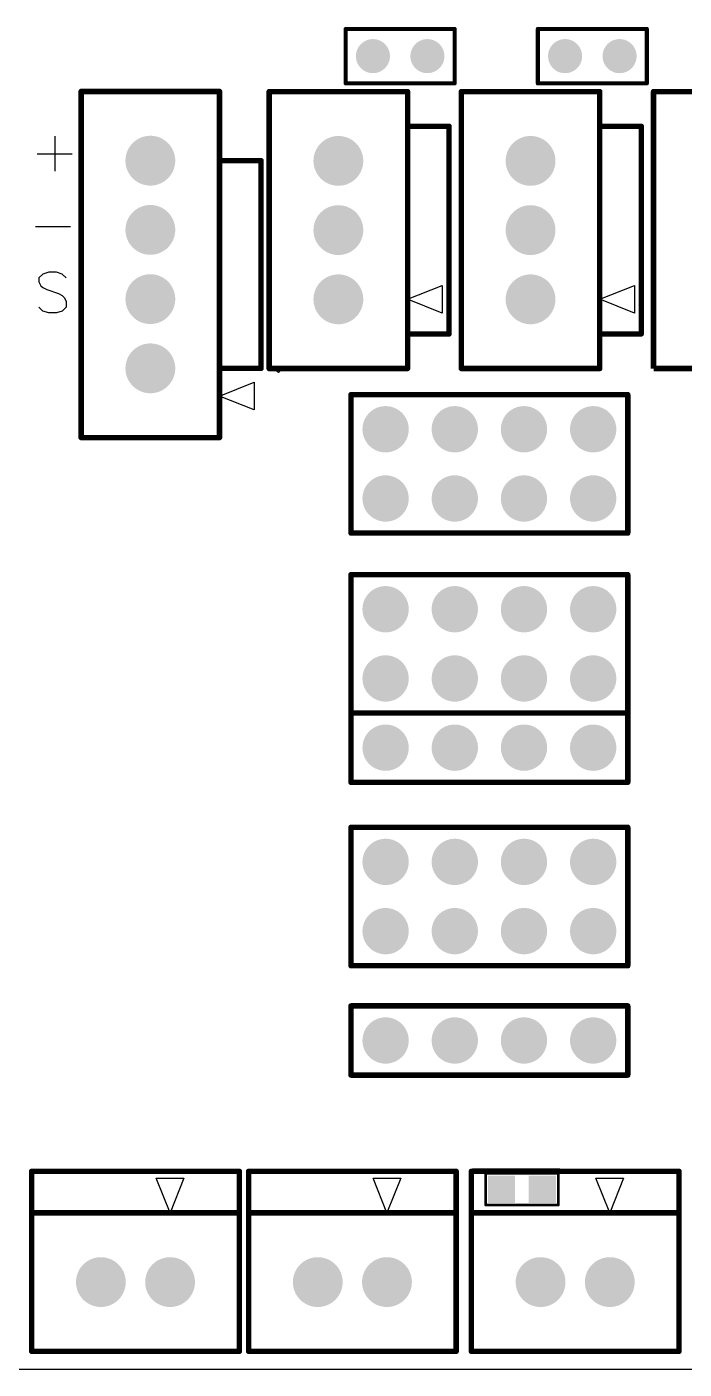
# Model space of a CAD drawing. Header units: millimetres. Extents: x 237 to 370, y 258 to 386.
# Drawn here: x 308.23 to 332.36, y 275.76 to 325.01 of the extents above; entities that cross this region are included whole.
import ezdxf

# ---------------------------------------------------------------- set-up
doc = ezdxf.new("R2010")
doc.units = ezdxf.units.MM
for name, color, linetype in [('KeepOutLayer', 6, 'Continuous'), ('TopOverlay', 2, 'Continuous'), ('TopPaste', 8, 'Continuous'), ('TopSolder', 216, 'Continuous')]:
    doc.layers.add(name, color=color, linetype=linetype)

msp = doc.modelspace()

# ---------------------------------------------------------------- linework, layer by layer
at = {"layer": 'KeepOutLayer'}
for p, q in [((257.594, 275.761), (330.365, 275.761)), ((330.365, 275.761), (363.365, 275.761))]:
    msp.add_line(p, q, dxfattribs=at)
at = {"layer": 'TopOverlay'}
for p, q in [((309.255, 321), (309.255, 319.715)), ((308.613, 320.357), (309.898, 320.357)), ((308.546, 317.683), (309.832, 317.683)), ((308.816, 315.944), (308.673, 315.801)), ((308.673, 315.801), (308.673, 315.658)), ((309.031, 316.015), (308.816, 315.944)), ((309.316, 316.015), (309.031, 316.015)), ((309.53, 315.944), (309.316, 316.015)), ((309.673, 315.801), (309.53, 315.944)), ((308.673, 315.658), (308.745, 315.515)), ((308.745, 315.515), (308.816, 315.444)), ((308.816, 315.444), (308.959, 315.372)), ((308.959, 315.372), (309.388, 315.23)), ((309.388, 315.23), (309.53, 315.158)), ((322.205, 315.016), (323.475, 315.524)), ((323.475, 315.524), (323.475, 314.508)), ((329.26, 315.016), (330.53, 315.524)), ((330.53, 315.524), (330.53, 314.508)), ((308.816, 314.587), (308.673, 314.73)), ((309.53, 315.158), (309.602, 315.087)), ((309.673, 314.73), (309.53, 314.587)), ((309.602, 315.087), (309.673, 314.944)), ((309.673, 314.944), (309.673, 314.73)), ((323.475, 314.508), (322.205, 315.016)), ((330.53, 314.508), (329.26, 315.016)), ((309.031, 314.515), (308.816, 314.587)), ((309.316, 314.515), (309.031, 314.515)), ((309.53, 314.587), (309.316, 314.515)), ((315.303, 311.467), (316.573, 311.975)), ((316.573, 311.975), (316.573, 310.959)), ((316.573, 310.959), (315.303, 311.467)), ((313.487, 281.495), (312.979, 282.765)), ((312.979, 282.765), (313.995, 282.765)), ((313.995, 282.765), (313.487, 281.495)), ((321.45, 281.495), (320.942, 282.765)), ((320.942, 282.765), (321.958, 282.765)), ((321.958, 282.765), (321.45, 281.495)), ((329.628, 281.495), (329.12, 282.765)), ((329.12, 282.765), (330.136, 282.765)), ((330.136, 282.765), (329.628, 281.495))]:
    msp.add_line(p, q, dxfattribs=at)
for points, const_width in [([(319.933, 322.939), (319.933, 324.939)], 0.15), ([(320.01, 324.939), (323.931, 324.939)], 0.15), ([(323.933, 322.939), (323.933, 324.939)], 0.15), ([(326.988, 322.939), (326.988, 324.939)], 0.15), ([(327.064, 324.939), (330.985, 324.939)], 0.15), ([(330.988, 322.939), (330.988, 324.939)], 0.15), ([(310.223, 322.643), (315.303, 322.643)], 0.2), ([(310.223, 309.943), (310.223, 322.643)], 0.2), ([(315.303, 309.943), (315.303, 322.643)], 0.2), ([(317.125, 322.636), (322.205, 322.636)], 0.2), ([(317.125, 312.476), (317.125, 322.636)], 0.2), ([(320.01, 322.939), (323.931, 322.939)], 0.15), ([(322.205, 312.476), (322.205, 322.636)], 0.2), ([(324.18, 312.476), (324.18, 322.636)], 0.2), ([(324.18, 322.636), (329.26, 322.636)], 0.2), ([(327.064, 322.939), (330.985, 322.939)], 0.15), ([(329.26, 312.476), (329.26, 322.636)], 0.2), ([(331.234, 322.636), (336.314, 322.636)], 0.2), ([(331.234, 312.476), (331.234, 322.636)], 0.2), ([(322.205, 321.366), (323.729, 321.366)], 0.2), ([(323.729, 317.556), (323.729, 321.366)], 0.2), ([(329.26, 321.366), (330.784, 321.366)], 0.2), ([(330.784, 317.556), (330.784, 321.366)], 0.2), ([(315.303, 320.103), (316.827, 320.103)], 0.2), ([(316.827, 312.483), (316.827, 320.103)], 0.2), ([(323.729, 313.746), (323.729, 317.556)], 0.2), ([(330.784, 313.746), (330.784, 317.556)], 0.2), ([(322.205, 313.746), (323.729, 313.746)], 0.2), ([(329.26, 313.746), (330.784, 313.746)], 0.2), ([(315.303, 312.483), (316.827, 312.483)], 0.2), ([(317.125, 312.476), (322.205, 312.476)], 0.2), ([(324.18, 312.476), (329.26, 312.476)], 0.2), ([(331.234, 312.476), (336.314, 312.476)], 0.2), ([(320.129, 311.518), (330.289, 311.518)], 0.2), ([(320.129, 308.978), (320.129, 311.518)], 0.2), ([(330.289, 308.978), (330.289, 311.518)], 0.2), ([(310.223, 309.943), (315.303, 309.943)], 0.2), ([(320.129, 306.438), (320.129, 308.978)], 0.2), ([(330.289, 306.438), (330.289, 308.978)], 0.2), ([(320.129, 306.438), (330.289, 306.438)], 0.2), ([(320.129, 304.914), (330.289, 304.914)], 0.2), ([(320.129, 302.374), (320.129, 304.914)], 0.2), ([(330.289, 302.374), (330.289, 304.914)], 0.2), ([(320.129, 299.834), (320.129, 302.374)], 0.2), ([(330.289, 299.834), (330.289, 302.374)], 0.2), ([(320.129, 299.834), (330.289, 299.834)], 0.2), ([(320.129, 297.294), (320.129, 299.834)], 0.2), ([(320.129, 299.834), (330.289, 299.834)], 0.2), ([(330.289, 297.294), (330.289, 299.834)], 0.2), ([(320.129, 297.294), (330.289, 297.294)], 0.2), ([(320.129, 293.103), (320.129, 295.643)], 0.2), ([(320.129, 295.643), (330.289, 295.643)], 0.2), ([(330.289, 293.103), (330.289, 295.643)], 0.2), ([(320.129, 290.563), (320.129, 293.103)], 0.2), ([(330.289, 290.563), (330.289, 293.103)], 0.2), ([(320.129, 290.563), (330.289, 290.563)], 0.2), ([(320.129, 289.09), (330.289, 289.09)], 0.2), ([(320.129, 286.55), (320.129, 289.09)], 0.2), ([(330.289, 286.55), (330.289, 289.09)], 0.2), ([(320.129, 286.55), (330.289, 286.55)], 0.2), ([(308.407, 281.495), (308.407, 283.019)], 0.2), ([(308.407, 283.019), (310.947, 283.019)], 0.2), ([(310.947, 283.019), (316.027, 283.019)], 0.2), ([(316.027, 281.495), (316.027, 283.019)], 0.2), ([(316.37, 281.495), (316.37, 283.019)], 0.2), ([(316.37, 283.019), (318.91, 283.019)], 0.2), ([(318.91, 283.019), (323.99, 283.019)], 0.2), ([(323.99, 281.495), (323.99, 283.019)], 0.2), ([(324.548, 283.019), (327.088, 283.019)], 0.2), ([(324.548, 281.495), (324.548, 283.019)], 0.2), ([(324.614, 283.084), (327.739, 283.084)], 0.1), ([(325.07, 281.784), (325.07, 282.943)], 0.1), ([(325.07, 282.943), (327.737, 282.943)], 0.1), ([(327.088, 283.019), (332.168, 283.019)], 0.2), ([(327.737, 281.784), (327.737, 282.943)], 0.1), ([(332.168, 281.495), (332.168, 283.019)], 0.2), ([(325.07, 281.784), (326.848, 281.784)], 0.1), ([(326.853, 281.784), (327.737, 281.784)], 0.1), ([(308.407, 281.495), (316.027, 281.495)], 0.2), ([(308.407, 276.415), (308.407, 281.495)], 0.2), ([(316.027, 276.415), (316.027, 281.495)], 0.2), ([(316.37, 281.495), (323.99, 281.495)], 0.2), ([(316.37, 276.415), (316.37, 281.495)], 0.2), ([(323.99, 276.415), (323.99, 281.495)], 0.2), ([(324.548, 276.415), (324.548, 281.495)], 0.2), ([(324.548, 281.495), (332.168, 281.495)], 0.2), ([(332.168, 276.415), (332.168, 281.495)], 0.2), ([(308.407, 276.415), (316.027, 276.415)], 0.2), ([(316.37, 276.415), (323.99, 276.415)], 0.2), ([(324.548, 276.415), (332.168, 276.415)], 0.2)]:
    msp.add_lwpolyline(points, dxfattribs=dict(at, const_width=const_width))
for points, const_width in [([(319.896, 324.939, 1), (319.971, 324.939, 1)], 0.075), ([(319.972, 324.939, 1), (320.047, 324.939, 1)], 0.075), ([(323.893, 324.939, 1), (323.968, 324.939, 1)], 0.075), ([(323.896, 324.939, 1), (323.971, 324.939, 1)], 0.075), ([(326.95, 324.939, 1), (327.025, 324.939, 1)], 0.075), ([(327.027, 324.939, 1), (327.102, 324.939, 1)], 0.075), ([(330.948, 324.939, 1), (331.023, 324.939, 1)], 0.075), ([(330.95, 324.939, 1), (331.025, 324.939, 1)], 0.075), ([(310.223, 322.693, 1), (310.223, 322.593, 1)], 0.1), ([(310.223, 322.693, 1), (310.223, 322.593, 1)], 0.1), ([(315.303, 322.693, 1), (315.303, 322.593, 1)], 0.1), ([(315.303, 322.693, 1), (315.303, 322.593, 1)], 0.1), ([(317.125, 322.686, 1), (317.125, 322.586, 1)], 0.1), ([(317.125, 322.686, 1), (317.125, 322.586, 1)], 0.1), ([(319.896, 322.939, 1), (319.971, 322.939, 1)], 0.075), ([(319.972, 322.939, 1), (320.047, 322.939, 1)], 0.075), ([(322.205, 322.686, 1), (322.205, 322.586, 1)], 0.1), ([(322.205, 322.686, 1), (322.205, 322.586, 1)], 0.1), ([(323.893, 322.939, 1), (323.968, 322.939, 1)], 0.075), ([(323.896, 322.939, 1), (323.971, 322.939, 1)], 0.075), ([(324.18, 322.686, 1), (324.18, 322.586, 1)], 0.1), ([(324.18, 322.686, 1), (324.18, 322.586, 1)], 0.1), ([(326.95, 322.939, 1), (327.025, 322.939, 1)], 0.075), ([(327.027, 322.939, 1), (327.102, 322.939, 1)], 0.075), ([(329.26, 322.686, 1), (329.26, 322.586, 1)], 0.1), ([(329.26, 322.686, 1), (329.26, 322.586, 1)], 0.1), ([(330.948, 322.939, 1), (331.023, 322.939, 1)], 0.075), ([(330.95, 322.939, 1), (331.025, 322.939, 1)], 0.075), ([(331.234, 322.686, 1), (331.234, 322.586, 1)], 0.1), ([(331.234, 322.686, 1), (331.234, 322.586, 1)], 0.1), ([(322.205, 321.416, 1), (322.205, 321.316, 1)], 0.1), ([(323.729, 321.416, 1), (323.729, 321.316, 1)], 0.1), ([(323.729, 321.416, 1), (323.729, 321.316, 1)], 0.1), ([(329.26, 321.416, 1), (329.26, 321.316, 1)], 0.1), ([(330.784, 321.416, 1), (330.784, 321.316, 1)], 0.1), ([(330.784, 321.416, 1), (330.784, 321.316, 1)], 0.1), ([(315.303, 320.153, 1), (315.303, 320.053, 1)], 0.1), ([(316.827, 320.153, 1), (316.827, 320.053, 1)], 0.1), ([(316.827, 320.153, 1), (316.827, 320.053, 1)], 0.1), ([(323.729, 317.606, 1), (323.729, 317.506, 1)], 0.1), ([(323.729, 317.606, 1), (323.729, 317.506, 1)], 0.1), ([(330.784, 317.606, 1), (330.784, 317.506, 1)], 0.1), ([(330.784, 317.606, 1), (330.784, 317.506, 1)], 0.1), ([(322.205, 313.796, 1), (322.205, 313.696, 1)], 0.1), ([(323.729, 313.796, 1), (323.729, 313.696, 1)], 0.1), ([(323.729, 313.796, 1), (323.729, 313.696, 1)], 0.1), ([(329.26, 313.796, 1), (329.26, 313.696, 1)], 0.1), ([(330.784, 313.796, 1), (330.784, 313.696, 1)], 0.1), ([(330.784, 313.796, 1), (330.784, 313.696, 1)], 0.1), ([(315.303, 312.533, 1), (315.303, 312.433, 1)], 0.1), ([(316.827, 312.533, 1), (316.827, 312.433, 1)], 0.1), ([(316.827, 312.533, 1), (316.827, 312.433, 1)], 0.1), ([(317.125, 312.526, 1), (317.125, 312.426, 1)], 0.1), ([(317.125, 312.526, 1), (317.125, 312.426, 1)], 0.1), ([(322.205, 312.526, 1), (322.205, 312.426, 1)], 0.1), ([(322.205, 312.526, 1), (322.205, 312.426, 1)], 0.1), ([(324.18, 312.526, 1), (324.18, 312.426, 1)], 0.1), ([(324.18, 312.526, 1), (324.18, 312.426, 1)], 0.1), ([(329.26, 312.526, 1), (329.26, 312.426, 1)], 0.1), ([(329.26, 312.526, 1), (329.26, 312.426, 1)], 0.1), ([(320.179, 311.518, 1), (320.079, 311.518, 1)], 0.1), ([(320.179, 311.518, 1), (320.079, 311.518, 1)], 0.1), ([(330.339, 311.518, 1), (330.239, 311.518, 1)], 0.1), ([(330.339, 311.518, 1), (330.239, 311.518, 1)], 0.1), ([(310.223, 309.993, 1), (310.223, 309.893, 1)], 0.1), ([(310.223, 309.993, 1), (310.223, 309.893, 1)], 0.1), ([(315.303, 309.993, 1), (315.303, 309.893, 1)], 0.1), ([(315.303, 309.993, 1), (315.303, 309.893, 1)], 0.1), ([(320.179, 308.978, 1), (320.079, 308.978, 1)], 0.1), ([(320.179, 308.978, 1), (320.079, 308.978, 1)], 0.1), ([(330.339, 308.978, 1), (330.239, 308.978, 1)], 0.1), ([(330.339, 308.978, 1), (330.239, 308.978, 1)], 0.1), ([(320.179, 306.438, 1), (320.079, 306.438, 1)], 0.1), ([(320.179, 306.438, 1), (320.079, 306.438, 1)], 0.1), ([(330.339, 306.438, 1), (330.239, 306.438, 1)], 0.1), ([(330.339, 306.438, 1), (330.239, 306.438, 1)], 0.1), ([(320.179, 304.914, 1), (320.079, 304.914, 1)], 0.1), ([(320.179, 304.914, 1), (320.079, 304.914, 1)], 0.1), ([(330.339, 304.914, 1), (330.239, 304.914, 1)], 0.1), ([(330.339, 304.914, 1), (330.239, 304.914, 1)], 0.1), ([(320.179, 302.374, 1), (320.079, 302.374, 1)], 0.1), ([(320.179, 302.374, 1), (320.079, 302.374, 1)], 0.1), ([(330.339, 302.374, 1), (330.239, 302.374, 1)], 0.1), ([(330.339, 302.374, 1), (330.239, 302.374, 1)], 0.1), ([(320.179, 299.834, 1), (320.079, 299.834, 1)], 0.1), ([(320.179, 299.834, 1), (320.079, 299.834, 1)], 0.1), ([(320.179, 299.834, 1), (320.079, 299.834, 1)], 0.1), ([(320.179, 299.834, 1), (320.079, 299.834, 1)], 0.1), ([(330.339, 299.834, 1), (330.239, 299.834, 1)], 0.1), ([(330.339, 299.834, 1), (330.239, 299.834, 1)], 0.1), ([(330.339, 299.834, 1), (330.239, 299.834, 1)], 0.1), ([(330.339, 299.834, 1), (330.239, 299.834, 1)], 0.1), ([(320.179, 297.294, 1), (320.079, 297.294, 1)], 0.1), ([(320.179, 297.294, 1), (320.079, 297.294, 1)], 0.1), ([(330.339, 297.294, 1), (330.239, 297.294, 1)], 0.1), ([(330.339, 297.294, 1), (330.239, 297.294, 1)], 0.1), ([(320.079, 295.643, 1), (320.179, 295.643, 1)], 0.1), ([(320.079, 295.643, 1), (320.179, 295.643, 1)], 0.1), ([(330.239, 295.643, 1), (330.339, 295.643, 1)], 0.1), ([(330.239, 295.643, 1), (330.339, 295.643, 1)], 0.1), ([(320.079, 293.103, 1), (320.179, 293.103, 1)], 0.1), ([(320.079, 293.103, 1), (320.179, 293.103, 1)], 0.1), ([(330.239, 293.103, 1), (330.339, 293.103, 1)], 0.1), ([(330.239, 293.103, 1), (330.339, 293.103, 1)], 0.1), ([(320.079, 290.563, 1), (320.179, 290.563, 1)], 0.1), ([(320.079, 290.563, 1), (320.179, 290.563, 1)], 0.1), ([(330.239, 290.563, 1), (330.339, 290.563, 1)], 0.1), ([(330.239, 290.563, 1), (330.339, 290.563, 1)], 0.1), ([(320.179, 289.09, 1), (320.079, 289.09, 1)], 0.1), ([(320.179, 289.09, 1), (320.079, 289.09, 1)], 0.1), ([(330.339, 289.09, 1), (330.239, 289.09, 1)], 0.1), ([(330.339, 289.09, 1), (330.239, 289.09, 1)], 0.1), ([(320.179, 286.55, 1), (320.079, 286.55, 1)], 0.1), ([(320.179, 286.55, 1), (320.079, 286.55, 1)], 0.1), ([(330.339, 286.55, 1), (330.239, 286.55, 1)], 0.1), ([(330.339, 286.55, 1), (330.239, 286.55, 1)], 0.1), ([(308.357, 283.019, 1), (308.457, 283.019, 1)], 0.1), ([(308.357, 283.019, 1), (308.457, 283.019, 1)], 0.1), ([(310.897, 283.019, 1), (310.997, 283.019, 1)], 0.1), ([(310.897, 283.019, 1), (310.997, 283.019, 1)], 0.1), ([(315.977, 283.019, 1), (316.077, 283.019, 1)], 0.1), ([(315.977, 283.019, 1), (316.077, 283.019, 1)], 0.1), ([(316.32, 283.019, 1), (316.42, 283.019, 1)], 0.1), ([(316.32, 283.019, 1), (316.42, 283.019, 1)], 0.1), ([(318.86, 283.019, 1), (318.96, 283.019, 1)], 0.1), ([(318.86, 283.019, 1), (318.96, 283.019, 1)], 0.1), ([(323.94, 283.019, 1), (324.04, 283.019, 1)], 0.1), ([(323.94, 283.019, 1), (324.04, 283.019, 1)], 0.1), ([(324.498, 283.019, 1), (324.598, 283.019, 1)], 0.1), ([(324.498, 283.019, 1), (324.598, 283.019, 1)], 0.1), ([(324.589, 283.084, 1), (324.639, 283.084, 1)], 0.05), ([(324.589, 283.084, 1), (324.639, 283.084, 1)], 0.05), ([(325.095, 282.943, 1), (325.045, 282.943, 1)], 0.05), ([(325.095, 282.943, 1), (325.045, 282.943, 1)], 0.05), ([(327.038, 283.019, 1), (327.138, 283.019, 1)], 0.1), ([(327.038, 283.019, 1), (327.138, 283.019, 1)], 0.1), ([(327.762, 282.943, 1), (327.712, 282.943, 1)], 0.05), ([(327.762, 282.943, 1), (327.712, 282.943, 1)], 0.05), ([(327.714, 283.084, 1), (327.764, 283.084, 1)], 0.05), ([(327.739, 283.084, 1), (327.789, 283.084, 1)], 0.05), ([(332.118, 283.019, 1), (332.218, 283.019, 1)], 0.1), ([(332.118, 283.019, 1), (332.218, 283.019, 1)], 0.1), ([(325.095, 281.784, 1), (325.045, 281.784, 1)], 0.05), ([(325.095, 281.784, 1), (325.045, 281.784, 1)], 0.05), ([(326.873, 281.784, 1), (326.823, 281.784, 1)], 0.05), ([(326.878, 281.784, 1), (326.828, 281.784, 1)], 0.05), ([(327.762, 281.784, 1), (327.712, 281.784, 1)], 0.05), ([(327.762, 281.784, 1), (327.712, 281.784, 1)], 0.05), ([(308.357, 281.495, 1), (308.457, 281.495, 1)], 0.1), ([(308.357, 281.495, 1), (308.457, 281.495, 1)], 0.1), ([(308.357, 281.495, 1), (308.457, 281.495, 1)], 0.1), ([(315.977, 281.495, 1), (316.077, 281.495, 1)], 0.1), ([(315.977, 281.495, 1), (316.077, 281.495, 1)], 0.1), ([(315.977, 281.495, 1), (316.077, 281.495, 1)], 0.1), ([(316.32, 281.495, 1), (316.42, 281.495, 1)], 0.1), ([(316.32, 281.495, 1), (316.42, 281.495, 1)], 0.1), ([(316.32, 281.495, 1), (316.42, 281.495, 1)], 0.1), ([(323.94, 281.495, 1), (324.04, 281.495, 1)], 0.1), ([(323.94, 281.495, 1), (324.04, 281.495, 1)], 0.1), ([(323.94, 281.495, 1), (324.04, 281.495, 1)], 0.1), ([(324.498, 281.495, 1), (324.598, 281.495, 1)], 0.1), ([(324.498, 281.495, 1), (324.598, 281.495, 1)], 0.1), ([(324.498, 281.495, 1), (324.598, 281.495, 1)], 0.1), ([(332.118, 281.495, 1), (332.218, 281.495, 1)], 0.1), ([(332.118, 281.495, 1), (332.218, 281.495, 1)], 0.1), ([(332.118, 281.495, 1), (332.218, 281.495, 1)], 0.1), ([(308.357, 276.415, 1), (308.457, 276.415, 1)], 0.1), ([(308.357, 276.415, 1), (308.457, 276.415, 1)], 0.1), ([(315.977, 276.415, 1), (316.077, 276.415, 1)], 0.1), ([(315.977, 276.415, 1), (316.077, 276.415, 1)], 0.1), ([(316.32, 276.415, 1), (316.42, 276.415, 1)], 0.1), ([(316.32, 276.415, 1), (316.42, 276.415, 1)], 0.1), ([(323.94, 276.415, 1), (324.04, 276.415, 1)], 0.1), ([(323.94, 276.415, 1), (324.04, 276.415, 1)], 0.1), ([(324.498, 276.415, 1), (324.598, 276.415, 1)], 0.1), ([(324.498, 276.415, 1), (324.598, 276.415, 1)], 0.1), ([(332.118, 276.415, 1), (332.218, 276.415, 1)], 0.1), ([(332.118, 276.415, 1), (332.218, 276.415, 1)], 0.1)]:
    msp.add_lwpolyline(points, format="xyb", close=True, dxfattribs=dict(at, const_width=const_width))
for start, end in [(0, 180), (0, 180), (180, 0), (180, 0)]:
    msp.add_arc((317.462, 312.407), 0.0635, start, end, dxfattribs=at)
at = {"layer": 'TopPaste'}
for points in [[(326.053, 282.759), (325.253, 282.759), (326.053, 281.959), (325.253, 281.959)], [(327.553, 282.759), (326.753, 282.759), (327.553, 281.959), (326.753, 281.959)]]:
    msp.add_solid(points, dxfattribs=at)
at = {"layer": 'TopSolder'}
for points, const_width in [([(320.621, 323.939, 1), (321.246, 323.939, 1)], 0.625), ([(322.621, 323.939, 1), (323.246, 323.939, 1)], 0.625), ([(327.675, 323.939, 1), (328.301, 323.939, 1)], 0.625), ([(329.675, 323.939, 1), (330.301, 323.939, 1)], 0.625), ([(312.763, 320.561, 1), (312.763, 319.646, 1)], 0.914), ([(319.665, 320.553, 1), (319.665, 319.638, 1)], 0.914), ([(326.72, 320.553, 1), (326.72, 319.638, 1)], 0.914), ([(312.763, 318.021, 1), (312.763, 317.106, 1)], 0.914), ([(319.665, 318.013, 1), (319.665, 317.098, 1)], 0.914), ([(326.72, 318.013, 1), (326.72, 317.098, 1)], 0.914), ([(312.763, 315.481, 1), (312.763, 314.566, 1)], 0.914), ([(319.665, 315.473, 1), (319.665, 314.558, 1)], 0.914), ([(326.72, 315.473, 1), (326.72, 314.558, 1)], 0.914), ([(312.763, 312.941, 1), (312.763, 312.026, 1)], 0.914), ([(321.824, 310.248, 1), (320.974, 310.248, 1)], 0.85), ([(324.364, 310.248, 1), (323.514, 310.248, 1)], 0.85), ([(326.904, 310.248, 1), (326.054, 310.248, 1)], 0.85), ([(329.444, 310.248, 1), (328.594, 310.248, 1)], 0.85), ([(321.824, 307.708, 1), (320.974, 307.708, 1)], 0.85), ([(324.364, 307.708, 1), (323.514, 307.708, 1)], 0.85), ([(326.904, 307.708, 1), (326.054, 307.708, 1)], 0.85), ([(329.444, 307.708, 1), (328.594, 307.708, 1)], 0.85), ([(321.824, 303.644, 1), (320.974, 303.644, 1)], 0.85), ([(324.364, 303.644, 1), (323.514, 303.644, 1)], 0.85), ([(326.904, 303.644, 1), (326.054, 303.644, 1)], 0.85), ([(329.444, 303.644, 1), (328.594, 303.644, 1)], 0.85), ([(321.824, 301.104, 1), (320.974, 301.104, 1)], 0.85), ([(324.364, 301.104, 1), (323.514, 301.104, 1)], 0.85), ([(326.904, 301.104, 1), (326.054, 301.104, 1)], 0.85), ([(329.444, 301.104, 1), (328.594, 301.104, 1)], 0.85), ([(321.824, 298.564, 1), (320.974, 298.564, 1)], 0.85), ([(324.364, 298.564, 1), (323.514, 298.564, 1)], 0.85), ([(326.904, 298.564, 1), (326.054, 298.564, 1)], 0.85), ([(329.444, 298.564, 1), (328.594, 298.564, 1)], 0.85), ([(320.974, 294.373, 1), (321.824, 294.373, 1)], 0.85), ([(323.514, 294.373, 1), (324.364, 294.373, 1)], 0.85), ([(326.054, 294.373, 1), (326.904, 294.373, 1)], 0.85), ([(328.594, 294.373, 1), (329.444, 294.373, 1)], 0.85), ([(320.974, 291.833, 1), (321.824, 291.833, 1)], 0.85), ([(323.514, 291.833, 1), (324.364, 291.833, 1)], 0.85), ([(326.054, 291.833, 1), (326.904, 291.833, 1)], 0.85), ([(328.594, 291.833, 1), (329.444, 291.833, 1)], 0.85), ([(321.824, 287.82, 1), (320.974, 287.82, 1)], 0.85), ([(324.364, 287.82, 1), (323.514, 287.82, 1)], 0.85), ([(326.904, 287.82, 1), (326.054, 287.82, 1)], 0.85), ([(329.444, 287.82, 1), (328.594, 287.82, 1)], 0.85), ([(310.49, 278.955, 1), (311.404, 278.955, 1)], 0.914), ([(313.03, 278.955, 1), (313.944, 278.955, 1)], 0.914), ([(318.452, 278.955, 1), (319.367, 278.955, 1)], 0.914), ([(320.992, 278.955, 1), (321.907, 278.955, 1)], 0.914), ([(326.631, 278.955, 1), (327.546, 278.955, 1)], 0.914), ([(329.171, 278.955, 1), (330.086, 278.955, 1)], 0.914)]:
    msp.add_lwpolyline(points, format="xyb", close=True, dxfattribs=dict(at, const_width=const_width))
for points in [[(326.153, 282.859), (325.153, 282.859), (326.153, 281.859), (325.153, 281.859)], [(327.653, 282.859), (326.653, 282.859), (327.653, 281.859), (326.653, 281.859)]]:
    msp.add_solid(points, dxfattribs=at)

doc.saveas('drawing.dxf')
